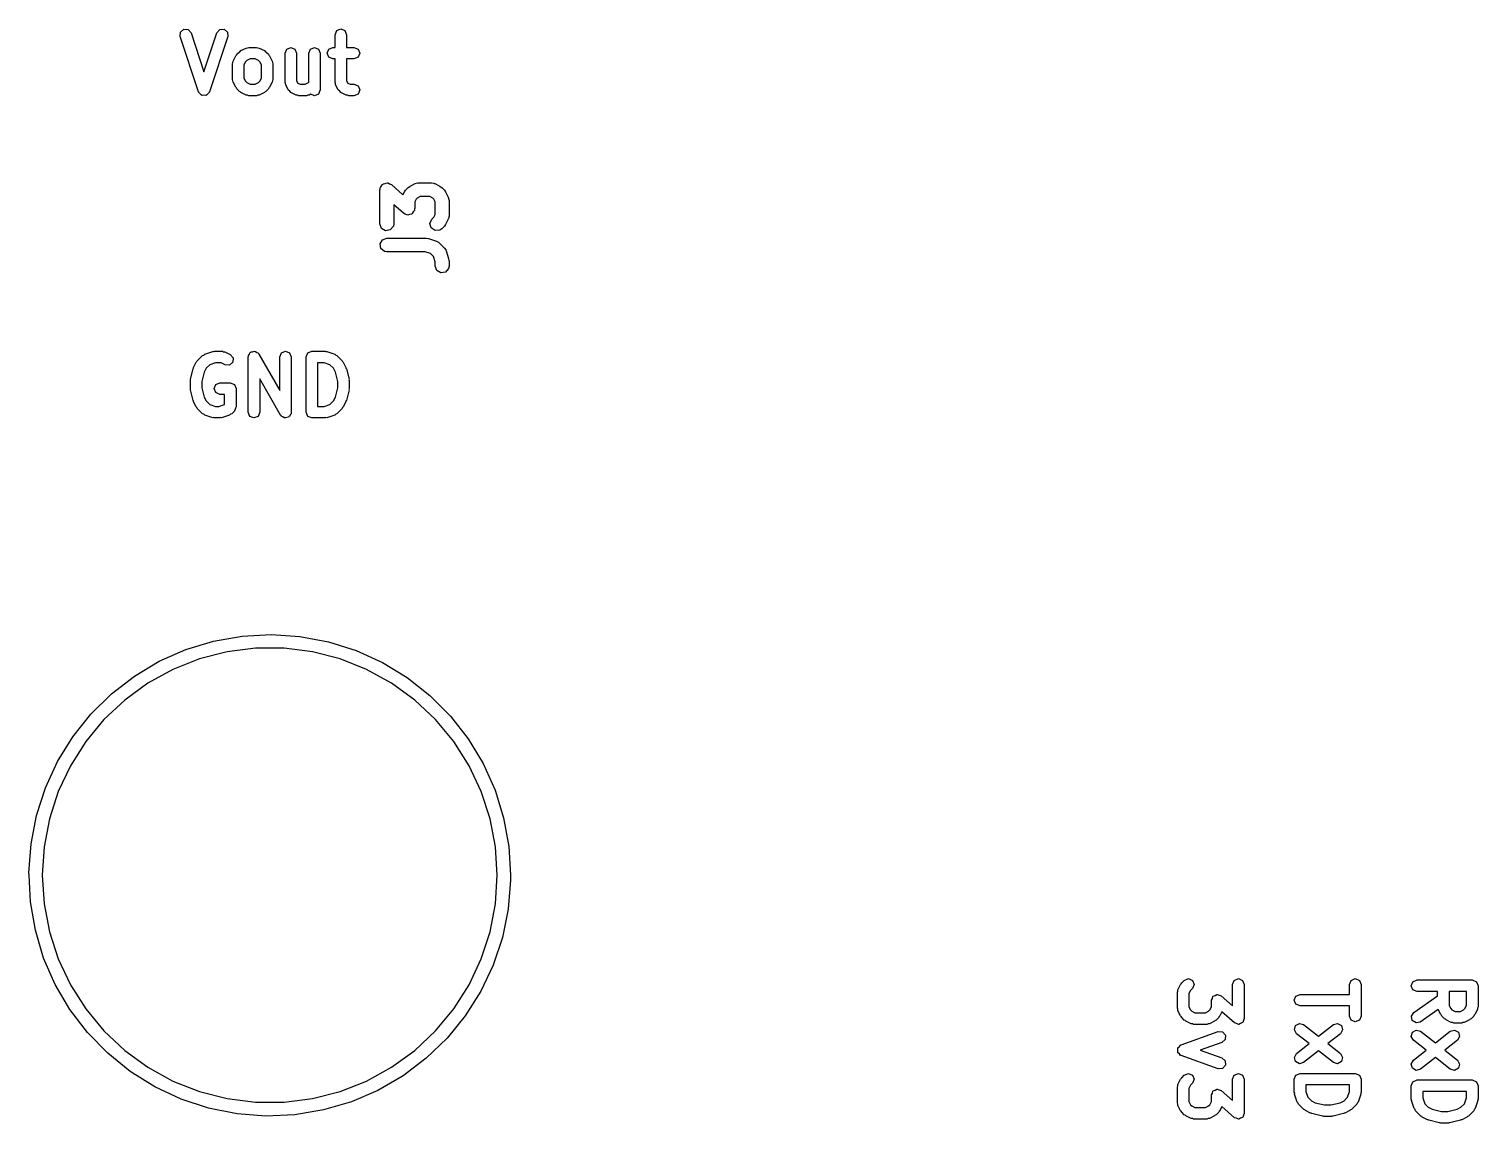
# Model space of a CAD drawing. Extents: x 83.4 to 116.6, y -116.8 to -83.3.
# Drawn here: x 83.39 to 99.12, y -116.69 to -104.81 of the extents above; entities that cross this region are included whole.
import ezdxf

# ---------------------------------------------------------------- set-up
doc = ezdxf.new("R2010")
doc.units = 0
doc.layers.add('BLACK', color=7, linetype='CONTINUOUS')

msp = doc.modelspace()

# ---------------------------------------------------------------- linework, layer by layer
at = {"layer": 'BLACK', "linetype": 'CONTINUOUS'}
for p, q in [((85.0264, -104.891), (85.0298, -104.843)), ((85.2264, -105.491), (85.0264, -104.891)), ((85.0298, -104.843), (85.066, -104.812)), ((85.066, -104.812), (85.1137, -104.816)), ((85.1137, -104.816), (85.145, -104.852)), ((85.145, -104.852), (85.2857, -105.274)), ((85.2857, -105.274), (85.4264, -104.852)), ((85.545, -104.891), (85.345, -105.491)), ((85.4264, -104.852), (85.4578, -104.816)), ((85.4578, -104.816), (85.5055, -104.812)), ((85.5055, -104.812), (85.5416, -104.843)), ((85.5416, -104.843), (85.545, -104.891)), ((86.7089, -104.871), (86.7272, -104.827)), ((86.7089, -105.009), (86.7089, -104.871)), ((86.7272, -104.827), (86.7714, -104.809)), ((86.7714, -104.809), (86.8156, -104.827)), ((86.8156, -104.827), (86.8339, -104.871)), ((86.8339, -104.871), (86.8339, -105.009)), ((85.6012, -105.158), (85.6298, -105.101)), ((85.6298, -105.101), (85.6376, -105.094)), ((85.6376, -105.094), (85.6415, -105.084)), ((85.6415, -105.084), (85.6701, -105.056)), ((85.6701, -105.056), (85.6796, -105.052)), ((85.6796, -105.052), (85.6863, -105.044)), ((85.6863, -105.044), (85.7435, -105.016)), ((85.7435, -105.016), (85.758, -105.014)), ((85.758, -105.014), (85.7714, -105.009)), ((85.7714, -105.009), (85.8571, -105.009)), ((85.8571, -105.009), (85.8706, -105.014)), ((85.8706, -105.014), (85.8851, -105.016)), ((85.8851, -105.016), (85.9422, -105.044)), ((85.9422, -105.044), (85.949, -105.052)), ((85.949, -105.052), (85.9585, -105.056)), ((85.9585, -105.056), (85.987, -105.084)), ((85.987, -105.084), (85.991, -105.094)), ((85.991, -105.094), (85.9988, -105.101)), ((85.9988, -105.101), (86.0273, -105.158)), ((86.1661, -105.071), (86.1844, -105.027)), ((86.1661, -105.386), (86.1661, -105.071)), ((86.1844, -105.027), (86.2286, -105.009)), ((86.2286, -105.009), (86.2728, -105.027)), ((86.2728, -105.027), (86.2911, -105.071)), ((86.2911, -105.071), (86.2911, -105.371)), ((86.4232, -105.071), (86.4415, -105.027)), ((86.4232, -105.388), (86.4232, -105.071)), ((86.4415, -105.027), (86.4857, -105.009)), ((86.4857, -105.009), (86.5299, -105.027)), ((86.5299, -105.027), (86.5482, -105.071)), ((86.5482, -105.071), (86.5482, -105.471)), ((86.6232, -105.071), (86.6415, -105.027)), ((86.6415, -105.116), (86.6232, -105.071)), ((86.6415, -105.027), (86.6857, -105.009)), ((86.6857, -105.134), (86.6415, -105.116)), ((86.6857, -105.009), (86.7089, -105.009)), ((86.8339, -105.009), (86.9143, -105.009)), ((86.9143, -105.009), (86.9585, -105.027)), ((86.9585, -105.116), (86.9143, -105.134)), ((86.9585, -105.027), (86.9768, -105.071)), ((86.9768, -105.071), (86.9585, -105.116)), ((85.5946, -105.186), (85.6002, -105.172)), ((85.5946, -105.357), (85.5946, -105.186)), ((85.6002, -105.172), (85.6012, -105.158)), ((85.7371, -105.166), (85.7196, -105.2)), ((85.7196, -105.2), (85.7196, -105.342)), ((85.7513, -105.151), (85.7371, -105.166)), ((85.7862, -105.134), (85.7513, -105.151)), ((85.8424, -105.134), (85.7862, -105.134)), ((85.8773, -105.151), (85.8424, -105.134)), ((85.8915, -105.166), (85.8773, -105.151)), ((85.9089, -105.2), (85.8915, -105.166)), ((85.9089, -105.342), (85.9089, -105.2)), ((86.0273, -105.158), (86.0284, -105.172)), ((86.0284, -105.172), (86.0339, -105.186)), ((86.0339, -105.186), (86.0339, -105.357)), ((86.7089, -105.134), (86.6857, -105.134)), ((86.7089, -105.386), (86.7089, -105.134)), ((86.9143, -105.134), (86.8339, -105.134)), ((86.8339, -105.134), (86.8339, -105.371)), ((85.6002, -105.371), (85.5946, -105.357)), ((85.6012, -105.385), (85.6002, -105.371)), ((85.6298, -105.442), (85.6012, -105.385)), ((85.7196, -105.342), (85.7371, -105.377)), ((85.7371, -105.377), (85.7513, -105.391)), ((85.7513, -105.391), (85.7862, -105.409)), ((85.7862, -105.409), (85.8424, -105.409)), ((85.8424, -105.409), (85.8773, -105.391)), ((85.8773, -105.391), (85.8915, -105.377)), ((85.8915, -105.377), (85.9089, -105.342)), ((86.0273, -105.385), (85.9988, -105.442)), ((86.0284, -105.371), (86.0273, -105.385)), ((86.0339, -105.357), (86.0284, -105.371)), ((86.1716, -105.399), (86.1661, -105.386)), ((86.1727, -105.414), (86.1716, -105.399)), ((86.2012, -105.471), (86.1727, -105.414)), ((86.2911, -105.371), (86.3037, -105.396)), ((86.3037, -105.396), (86.329, -105.409)), ((86.329, -105.409), (86.3852, -105.409)), ((86.3852, -105.409), (86.4201, -105.391)), ((86.4201, -105.391), (86.4232, -105.388)), ((86.7145, -105.399), (86.7089, -105.386)), ((86.7155, -105.414), (86.7145, -105.399)), ((86.7441, -105.471), (86.7155, -105.414)), ((86.8339, -105.371), (86.8466, -105.396)), ((86.8466, -105.396), (86.8719, -105.409)), ((86.8719, -105.409), (86.9143, -105.409)), ((86.9143, -105.409), (86.9585, -105.427)), ((86.9585, -105.427), (86.9768, -105.471)), ((85.2295, -105.495), (85.2264, -105.491)), ((85.2298, -105.499), (85.2295, -105.495)), ((85.2448, -105.512), (85.2298, -105.499)), ((85.2578, -105.527), (85.2448, -105.512)), ((85.2624, -105.528), (85.2578, -105.527)), ((85.2659, -105.531), (85.2624, -105.528)), ((85.2857, -105.529), (85.2659, -105.531)), ((85.3055, -105.531), (85.2857, -105.529)), ((85.309, -105.528), (85.3055, -105.531)), ((85.3137, -105.527), (85.309, -105.528)), ((85.3266, -105.512), (85.3137, -105.527)), ((85.3416, -105.499), (85.3266, -105.512)), ((85.3419, -105.495), (85.3416, -105.499)), ((85.345, -105.491), (85.3419, -105.495)), ((85.6376, -105.449), (85.6298, -105.442)), ((85.6415, -105.458), (85.6376, -105.449)), ((85.6701, -105.487), (85.6415, -105.458)), ((85.6796, -105.491), (85.6701, -105.487)), ((85.6863, -105.499), (85.6796, -105.491)), ((85.7435, -105.527), (85.6863, -105.499)), ((85.758, -105.528), (85.7435, -105.527)), ((85.7714, -105.534), (85.758, -105.528)), ((85.8571, -105.534), (85.7714, -105.534)), ((85.8706, -105.528), (85.8571, -105.534)), ((85.8851, -105.527), (85.8706, -105.528)), ((85.9422, -105.499), (85.8851, -105.527)), ((85.949, -105.491), (85.9422, -105.499)), ((85.9585, -105.487), (85.949, -105.491)), ((85.9871, -105.458), (85.9585, -105.487)), ((85.991, -105.449), (85.9871, -105.458)), ((85.9988, -105.442), (85.991, -105.449)), ((86.2162, -105.484), (86.2012, -105.471)), ((86.2292, -105.499), (86.2162, -105.484)), ((86.2863, -105.527), (86.2292, -105.499)), ((86.3008, -105.528), (86.2863, -105.527)), ((86.3143, -105.534), (86.3008, -105.528)), ((86.4, -105.534), (86.3143, -105.534)), ((86.4134, -105.528), (86.4, -105.534)), ((86.428, -105.527), (86.4134, -105.528)), ((86.4469, -105.518), (86.428, -105.527)), ((86.4857, -105.534), (86.4469, -105.518)), ((86.5299, -105.516), (86.4857, -105.534)), ((86.5482, -105.471), (86.5299, -105.516)), ((86.7591, -105.484), (86.7441, -105.471)), ((86.772, -105.499), (86.7591, -105.484)), ((86.8292, -105.527), (86.772, -105.499)), ((86.8437, -105.528), (86.8292, -105.527)), ((86.8571, -105.534), (86.8437, -105.528)), ((86.9143, -105.534), (86.8571, -105.534)), ((86.9585, -105.516), (86.9143, -105.534)), ((86.9768, -105.471), (86.9585, -105.516)), ((87.1995, -106.538), (87.201, -106.529)), ((87.201, -106.529), (87.2139, -106.514)), ((87.2139, -106.514), (87.2244, -106.497)), ((87.2244, -106.497), (87.2301, -106.495)), ((87.2301, -106.495), (87.2339, -106.49)), ((87.2339, -106.49), (87.2538, -106.487)), ((87.2538, -106.487), (87.273, -106.48)), ((87.273, -106.48), (87.2786, -106.482)), ((87.2786, -106.482), (87.2845, -106.481)), ((87.2845, -106.481), (87.302, -106.491)), ((87.302, -106.491), (87.3208, -106.499)), ((87.3208, -106.499), (87.4465, -106.609)), ((87.4755, -106.559), (87.5041, -106.531)), ((87.5041, -106.531), (87.5225, -106.518)), ((87.5225, -106.518), (87.5236, -106.516)), ((87.5236, -106.516), (87.5807, -106.488)), ((87.5807, -106.488), (87.6057, -106.48)), ((87.6057, -106.48), (87.6101, -106.482)), ((87.6101, -106.482), (87.6143, -106.48)), ((87.6143, -106.48), (87.7571, -106.48)), ((87.7571, -106.48), (87.7828, -106.485)), ((87.7828, -106.485), (87.7862, -106.487)), ((87.7862, -106.487), (87.7907, -106.488)), ((87.7907, -106.488), (87.8478, -106.516)), ((87.8478, -106.516), (87.8658, -106.53)), ((87.8658, -106.53), (87.8673, -106.531)), ((87.8673, -106.531), (87.8959, -106.559)), ((87.1964, -106.555), (87.1984, -106.544)), ((87.1964, -106.926), (87.1964, -106.555)), ((87.1979, -106.54), (87.1995, -106.538)), ((87.1984, -106.544), (87.1979, -106.54)), ((87.4465, -106.609), (87.4615, -106.579)), ((87.4615, -106.579), (87.4748, -106.561)), ((87.4748, -106.561), (87.4755, -106.559)), ((87.5902, -106.657), (87.575, -106.687)), ((87.575, -106.687), (87.575, -106.755)), ((87.6016, -106.645), (87.5902, -106.657)), ((87.632, -106.63), (87.6016, -106.645)), ((87.7394, -106.63), (87.632, -106.63)), ((87.7699, -106.645), (87.7394, -106.63)), ((87.7812, -106.657), (87.7699, -106.645)), ((87.7964, -106.687), (87.7812, -106.657)), ((87.7964, -106.823), (87.7964, -106.687)), ((87.8959, -106.559), (87.9088, -106.577)), ((87.9088, -106.577), (87.9099, -106.579)), ((87.9099, -106.579), (87.9385, -106.636)), ((87.9385, -106.636), (87.9459, -106.661)), ((87.9459, -106.661), (87.9449, -106.665)), ((87.9449, -106.665), (87.9464, -106.669)), ((87.9464, -106.669), (87.9464, -106.841)), ((87.4506, -106.811), (87.3464, -106.72)), ((87.3464, -106.72), (87.3464, -106.926)), ((87.4695, -106.819), (87.4506, -106.811)), ((87.487, -106.829), (87.4695, -106.819)), ((87.4929, -106.828), (87.487, -106.829)), ((87.4984, -106.83), (87.4929, -106.828)), ((87.5176, -106.823), (87.4984, -106.83)), ((87.5375, -106.82), (87.5176, -106.823)), ((87.5413, -106.815), (87.5375, -106.82)), ((87.547, -106.813), (87.5413, -106.815)), ((87.5575, -106.796), (87.547, -106.813)), ((87.5705, -106.781), (87.5575, -106.796)), ((87.572, -106.772), (87.5705, -106.781)), ((87.5736, -106.77), (87.572, -106.772)), ((87.575, -106.755), (87.573, -106.766)), ((87.573, -106.766), (87.5736, -106.77)), ((87.7812, -106.853), (87.7964, -106.823)), ((87.9464, -106.841), (87.9419, -106.866)), ((87.214, -106.975), (87.1964, -106.926)), ((87.2584, -107), (87.214, -106.975)), ((87.3089, -106.991), (87.2584, -107)), ((87.3419, -106.952), (87.3089, -106.991)), ((87.3464, -106.926), (87.3419, -106.952)), ((87.7396, -106.92), (87.7613, -106.873)), ((87.7528, -106.969), (87.7396, -106.92)), ((87.7949, -106.999), (87.7528, -106.969)), ((87.7613, -106.873), (87.7812, -106.853)), ((87.846, -106.994), (87.7949, -106.999)), ((87.8673, -106.979), (87.846, -106.994)), ((87.8959, -106.951), (87.8673, -106.979)), ((87.8966, -106.949), (87.8959, -106.951)), ((87.9099, -106.931), (87.8966, -106.949)), ((87.9385, -106.874), (87.9099, -106.931)), ((87.939, -106.87), (87.9385, -106.874)), ((87.9419, -106.866), (87.939, -106.87)), ((87.1976, -107.142), (87.2232, -107.098)), ((87.2065, -107.192), (87.1976, -107.142)), ((87.2232, -107.098), (87.2714, -107.08)), ((87.2714, -107.08), (87.7, -107.08)), ((87.7, -107.08), (87.7221, -107.084)), ((87.7221, -107.084), (87.7237, -107.084)), ((87.7237, -107.084), (87.8094, -107.112)), ((87.8094, -107.112), (87.8323, -107.125)), ((87.8323, -107.125), (87.8347, -107.129)), ((87.8347, -107.129), (87.8387, -107.131)), ((87.8387, -107.131), (87.8959, -107.188)), ((87.2458, -107.225), (87.2065, -107.192)), ((87.2714, -107.23), (87.2458, -107.225)), ((87.6878, -107.23), (87.2714, -107.23)), ((87.7452, -107.249), (87.6878, -107.23)), ((87.7773, -107.281), (87.7452, -107.249)), ((87.7964, -107.339), (87.7773, -107.281)), ((87.8959, -107.188), (87.9108, -107.209)), ((87.9108, -107.209), (87.9112, -107.213)), ((87.9112, -107.213), (87.914, -107.217)), ((87.914, -107.217), (87.9426, -107.303)), ((87.9426, -107.303), (87.9459, -107.325)), ((87.7964, -107.384), (87.7964, -107.339)), ((87.814, -107.432), (87.7964, -107.384)), ((87.8584, -107.457), (87.814, -107.432)), ((87.9089, -107.449), (87.8584, -107.457)), ((87.9419, -107.409), (87.9089, -107.449)), ((87.9464, -107.384), (87.9419, -107.409)), ((87.9459, -107.325), (87.9464, -107.326)), ((87.9464, -107.326), (87.9464, -107.384)), ((85.209, -108.422), (85.2129, -108.413)), ((85.2129, -108.413), (85.2701, -108.356)), ((85.2701, -108.356), (85.2835, -108.35)), ((85.2835, -108.35), (85.2945, -108.341)), ((85.2945, -108.341), (85.3802, -108.312)), ((85.3802, -108.312), (85.3905, -108.313)), ((85.3905, -108.313), (85.4, -108.309)), ((85.4, -108.309), (85.4857, -108.309)), ((85.4857, -108.309), (85.4992, -108.314)), ((85.4992, -108.314), (85.5137, -108.316)), ((85.5137, -108.316), (85.5708, -108.344)), ((85.5708, -108.344), (85.6021, -108.38)), ((85.6021, -108.38), (85.5988, -108.428)), ((85.7661, -108.371), (85.7694, -108.363)), ((85.7661, -108.971), (85.7661, -108.371)), ((85.7683, -108.355), (85.7782, -108.342)), ((85.7694, -108.363), (85.7683, -108.355)), ((85.7782, -108.342), (85.7844, -108.327)), ((85.7844, -108.327), (85.7923, -108.324)), ((85.7923, -108.324), (85.7976, -108.317)), ((85.7976, -108.317), (85.8136, -108.315)), ((85.8136, -108.315), (85.8286, -108.309)), ((85.8286, -108.309), (85.8365, -108.312)), ((85.8365, -108.312), (85.845, -108.311)), ((85.845, -108.311), (85.8578, -108.321)), ((85.8578, -108.321), (85.8728, -108.327)), ((85.8728, -108.327), (85.876, -108.335)), ((85.876, -108.335), (85.8828, -108.34)), ((85.8828, -108.34), (86.1089, -108.736)), ((86.1089, -108.371), (86.1272, -108.327)), ((86.1089, -108.736), (86.1089, -108.371)), ((86.1272, -108.327), (86.1714, -108.309)), ((86.1714, -108.309), (86.2156, -108.327)), ((86.2156, -108.327), (86.2339, -108.371)), ((86.2339, -108.371), (86.2339, -108.971)), ((86.3946, -108.371), (86.4129, -108.327)), ((86.3946, -108.971), (86.3946, -108.371)), ((86.4129, -108.327), (86.4571, -108.309)), ((86.4571, -108.309), (86.6, -108.309)), ((86.6, -108.309), (86.6095, -108.313)), ((86.6095, -108.313), (86.6198, -108.312)), ((86.6198, -108.312), (86.7055, -108.341)), ((86.7055, -108.341), (86.7165, -108.35)), ((86.7165, -108.35), (86.7299, -108.356)), ((86.7299, -108.356), (86.7871, -108.413)), ((86.7871, -108.413), (86.791, -108.422)), ((85.1394, -108.613), (85.1679, -108.499)), ((85.1679, -108.499), (85.1722, -108.493)), ((85.1722, -108.493), (85.1727, -108.486)), ((85.1727, -108.486), (85.2012, -108.429)), ((85.2012, -108.429), (85.209, -108.422)), ((85.2875, -108.536), (85.2625, -108.636)), ((85.3085, -108.494), (85.2875, -108.536)), ((85.348, -108.455), (85.3085, -108.494)), ((85.4101, -108.434), (85.348, -108.455)), ((85.471, -108.434), (85.4101, -108.434)), ((85.5149, -108.456), (85.471, -108.434)), ((85.5626, -108.459), (85.5149, -108.456)), ((85.5988, -108.428), (85.5626, -108.459)), ((86.5196, -108.434), (86.5196, -108.909)), ((86.5899, -108.434), (86.5196, -108.434)), ((86.652, -108.455), (86.5899, -108.434)), ((86.6915, -108.494), (86.652, -108.455)), ((86.7125, -108.536), (86.6915, -108.494)), ((86.7375, -108.636), (86.7125, -108.536)), ((86.791, -108.422), (86.7988, -108.429)), ((86.7988, -108.429), (86.8273, -108.486)), ((86.8273, -108.486), (86.8278, -108.493)), ((86.8278, -108.493), (86.8321, -108.499)), ((86.8321, -108.499), (86.8606, -108.613)), ((85.1375, -108.629), (85.1405, -108.621)), ((85.1375, -108.714), (85.1375, -108.629)), ((85.1405, -108.722), (85.1375, -108.714)), ((85.1405, -108.621), (85.1394, -108.613)), ((85.1394, -108.729), (85.1405, -108.722)), ((85.1679, -108.844), (85.1394, -108.729)), ((85.2625, -108.636), (85.2625, -108.707)), ((85.2625, -108.707), (85.2875, -108.807)), ((85.3946, -108.714), (85.4129, -108.67)), ((85.4129, -108.758), (85.3946, -108.714)), ((85.4129, -108.67), (85.4571, -108.652)), ((85.4571, -108.652), (85.5714, -108.652)), ((85.5714, -108.652), (85.6156, -108.67)), ((85.6156, -108.67), (85.6339, -108.714)), ((85.6339, -108.714), (85.6339, -108.914)), ((86.1172, -109.002), (85.8911, -108.607)), ((85.8911, -108.607), (85.8911, -108.971)), ((86.7125, -108.807), (86.7375, -108.707)), ((86.7375, -108.707), (86.7375, -108.636)), ((86.8606, -108.729), (86.8321, -108.844)), ((86.8606, -108.613), (86.8595, -108.621)), ((86.8595, -108.621), (86.8625, -108.629)), ((86.8625, -108.714), (86.8595, -108.722)), ((86.8595, -108.722), (86.8606, -108.729)), ((86.8625, -108.629), (86.8625, -108.714)), ((85.1722, -108.849), (85.1679, -108.844)), ((85.1727, -108.857), (85.1722, -108.849)), ((85.2012, -108.914), (85.1727, -108.857)), ((85.2875, -108.807), (85.3085, -108.849)), ((85.3085, -108.849), (85.348, -108.888)), ((85.348, -108.888), (85.4101, -108.909)), ((85.4571, -108.777), (85.4129, -108.758)), ((85.447, -108.909), (85.5089, -108.888)), ((85.5089, -108.777), (85.4571, -108.777)), ((85.5089, -108.888), (85.5089, -108.777)), ((86.5899, -108.909), (86.652, -108.888)), ((86.652, -108.888), (86.6915, -108.849)), ((86.6915, -108.849), (86.7125, -108.807)), ((86.8273, -108.857), (86.7988, -108.914)), ((86.8278, -108.849), (86.8273, -108.857)), ((86.8321, -108.844), (86.8278, -108.849)), ((85.209, -108.92), (85.2012, -108.914)), ((85.2129, -108.93), (85.209, -108.92)), ((85.2701, -108.987), (85.2129, -108.93)), ((85.2835, -108.993), (85.2701, -108.987)), ((85.2945, -109.002), (85.2835, -108.993)), ((85.3802, -109.031), (85.2945, -109.002)), ((85.3905, -109.03), (85.3802, -109.031)), ((85.4, -109.034), (85.3905, -109.03)), ((85.4571, -109.034), (85.4, -109.034)), ((85.4101, -108.909), (85.447, -108.909)), ((85.4666, -109.03), (85.4571, -109.034)), ((85.4769, -109.031), (85.4666, -109.03)), ((85.5626, -109.002), (85.4769, -109.031)), ((85.5736, -108.993), (85.5626, -109.002)), ((85.5871, -108.987), (85.5736, -108.993)), ((85.6156, -108.958), (85.5871, -108.987)), ((85.6286, -108.927), (85.6156, -108.958)), ((85.6339, -108.914), (85.6286, -108.927)), ((85.7844, -109.016), (85.7661, -108.971)), ((85.8286, -109.034), (85.7844, -109.016)), ((85.8728, -109.016), (85.8286, -109.034)), ((85.8911, -108.971), (85.8728, -109.016)), ((86.1239, -109.008), (86.1172, -109.002)), ((86.1272, -109.016), (86.1239, -109.008)), ((86.1422, -109.022), (86.1272, -109.016)), ((86.155, -109.032), (86.1422, -109.022)), ((86.1635, -109.031), (86.155, -109.032)), ((86.1714, -109.034), (86.1635, -109.031)), ((86.1864, -109.028), (86.1714, -109.034)), ((86.2024, -109.026), (86.1864, -109.028)), ((86.2077, -109.019), (86.2024, -109.026)), ((86.2156, -109.016), (86.2077, -109.019)), ((86.2218, -109.001), (86.2156, -109.016)), ((86.2317, -108.988), (86.2218, -109.001)), ((86.2339, -108.971), (86.2306, -108.979)), ((86.2306, -108.979), (86.2317, -108.988)), ((86.4129, -109.016), (86.3946, -108.971)), ((86.4571, -109.034), (86.4129, -109.016)), ((86.6, -109.034), (86.4571, -109.034)), ((86.5196, -108.909), (86.5899, -108.909)), ((86.6095, -109.03), (86.6, -109.034)), ((86.6198, -109.031), (86.6095, -109.03)), ((86.7055, -109.002), (86.6198, -109.031)), ((86.7165, -108.993), (86.7055, -109.002)), ((86.7299, -108.987), (86.7165, -108.993)), ((86.7871, -108.93), (86.7299, -108.987)), ((86.791, -108.92), (86.7871, -108.93)), ((86.7988, -108.914), (86.791, -108.92)), ((85.3895, -111.457), (85.6994, -111.402)), ((85.6994, -111.402), (86.0137, -111.385)), ((86.0137, -111.385), (86.3277, -111.406)), ((86.3277, -111.406), (86.6371, -111.464)), ((84.8006, -111.676), (85.0885, -111.549)), ((85.0885, -111.549), (85.3895, -111.457)), ((85.8449, -111.535), (85.5372, -111.574)), ((86.1551, -111.535), (85.8449, -111.535)), ((86.4628, -111.574), (86.1551, -111.535)), ((86.6371, -111.464), (86.9371, -111.559)), ((86.9371, -111.559), (87.2236, -111.689)), ((84.5302, -111.837), (84.8006, -111.676)), ((85.2368, -111.651), (84.9484, -111.765)), ((85.5372, -111.574), (85.2368, -111.651)), ((86.7632, -111.651), (86.4628, -111.574)), ((87.0516, -111.765), (86.7632, -111.651)), ((87.2236, -111.689), (87.4924, -111.853)), ((84.281, -112.029), (84.5302, -111.837)), ((84.9484, -111.765), (84.6766, -111.915)), ((87.3234, -111.915), (87.0516, -111.765)), ((87.4924, -111.853), (87.7396, -112.048)), ((84.0567, -112.25), (84.281, -112.029)), ((84.6766, -111.915), (84.4256, -112.097)), ((87.5744, -112.097), (87.3234, -111.915)), ((84.4256, -112.097), (84.1995, -112.309)), ((87.8005, -112.309), (87.5744, -112.097)), ((87.7396, -112.048), (87.9615, -112.271)), ((83.8605, -112.496), (84.0567, -112.25)), ((84.1995, -112.309), (84.0018, -112.548)), ((87.9982, -112.548), (87.8005, -112.309)), ((87.9615, -112.271), (88.1551, -112.519)), ((83.6954, -112.764), (83.8605, -112.496)), ((84.0018, -112.548), (83.8356, -112.81)), ((88.1644, -112.81), (87.9982, -112.548)), ((88.1551, -112.519), (88.3174, -112.788)), ((83.5636, -113.05), (83.6954, -112.764)), ((83.8356, -112.81), (83.7036, -113.091)), ((88.2964, -113.091), (88.1644, -112.81)), ((88.3174, -112.788), (88.4462, -113.076)), ((83.4672, -113.35), (83.5636, -113.05)), ((83.7036, -113.091), (83.6077, -113.386)), ((88.3923, -113.386), (88.2964, -113.091)), ((88.4462, -113.076), (88.5395, -113.376)), ((83.4074, -113.659), (83.4672, -113.35)), ((83.6077, -113.386), (83.5496, -113.69)), ((88.4504, -113.69), (88.3923, -113.386)), ((88.5395, -113.376), (88.5961, -113.686)), ((83.3851, -113.973), (83.4074, -113.659)), ((83.5496, -113.69), (83.5301, -114)), ((88.4699, -114), (88.4504, -113.69)), ((88.5961, -113.686), (88.615, -114)), ((83.3865, -114), (83.3851, -113.973)), ((83.4008, -114.287), (83.3865, -114)), ((83.5301, -114), (83.5496, -114.31)), ((88.4504, -114.31), (88.4699, -114)), ((88.6144, -114.055), (88.5889, -114.368)), ((88.615, -114), (88.6144, -114.055)), ((83.4541, -114.597), (83.4008, -114.287)), ((83.5496, -114.31), (83.6077, -114.614)), ((88.3923, -114.614), (88.4504, -114.31)), ((88.5889, -114.368), (88.5259, -114.677)), ((83.5443, -114.899), (83.4541, -114.597)), ((83.6077, -114.614), (83.7036, -114.909)), ((88.2964, -114.909), (88.3923, -114.614)), ((88.5259, -114.677), (88.4263, -114.975)), ((83.67, -115.187), (83.5443, -114.899)), ((83.7036, -114.909), (83.8356, -115.19)), ((88.1644, -115.19), (88.2964, -114.909)), ((88.4263, -114.975), (88.2915, -115.26)), ((83.8295, -115.459), (83.67, -115.187)), ((95.8627, -115.243), (95.8912, -115.186)), ((95.8912, -115.186), (95.899, -115.18)), ((95.899, -115.18), (95.9029, -115.17)), ((95.9029, -115.17), (95.9315, -115.142)), ((95.9315, -115.142), (95.9757, -115.123)), ((95.9757, -115.123), (96.0199, -115.142)), ((96.0199, -115.142), (96.0382, -115.186)), ((96.0382, -115.186), (96.0199, -115.23)), ((96.4561, -115.186), (96.4744, -115.142)), ((96.4561, -115.419), (96.4561, -115.186)), ((96.4744, -115.142), (96.5186, -115.123)), ((96.5186, -115.123), (96.5628, -115.142)), ((96.5628, -115.142), (96.5811, -115.186)), ((96.5811, -115.186), (96.5811, -115.557)), ((97.7261, -115.186), (97.7444, -115.142)), ((97.7261, -115.295), (97.7261, -115.186)), ((97.7444, -115.142), (97.7886, -115.123)), ((97.7886, -115.123), (97.8328, -115.142)), ((97.8328, -115.142), (97.8511, -115.186)), ((97.8511, -115.186), (97.8511, -115.529)), ((98.3961, -115.2), (98.4144, -115.156)), ((98.4144, -115.156), (98.4586, -115.137)), ((98.4586, -115.137), (99.0586, -115.137)), ((99.0586, -115.137), (99.1028, -115.156)), ((99.1028, -115.156), (99.1211, -115.2)), ((83.8356, -115.19), (84.0018, -115.452)), ((87.9982, -115.452), (88.1644, -115.19)), ((88.2915, -115.26), (88.1236, -115.526)), ((95.8561, -115.271), (95.8616, -115.258)), ((95.8561, -115.443), (95.8561, -115.271)), ((95.8616, -115.258), (95.8627, -115.243)), ((95.9985, -115.251), (95.9811, -115.286)), ((95.9811, -115.286), (95.9811, -115.428)), ((96.0199, -115.23), (95.9985, -115.251)), ((96.2275, -115.357), (96.2359, -115.337)), ((96.2359, -115.337), (96.243, -115.316)), ((96.243, -115.316), (96.245, -115.315)), ((96.245, -115.315), (96.2458, -115.313)), ((96.2458, -115.313), (96.2661, -115.305)), ((96.2661, -115.305), (96.2858, -115.295)), ((96.2858, -115.295), (96.2879, -115.295)), ((96.2879, -115.295), (96.29, -115.295)), ((96.29, -115.295), (96.3103, -115.303)), ((96.3103, -115.303), (96.3312, -115.31)), ((96.3312, -115.31), (96.4561, -115.419)), ((97.1261, -115.357), (97.1444, -115.313)), ((97.1444, -115.313), (97.1886, -115.295)), ((97.1886, -115.295), (97.7261, -115.295)), ((98.4144, -115.244), (98.3961, -115.2)), ((98.4586, -115.262), (98.4144, -115.244)), ((98.4227, -115.492), (98.6818, -115.31)), ((98.6818, -115.262), (98.4586, -115.262)), ((98.6818, -115.31), (98.6818, -115.262)), ((98.8068, -115.262), (98.8068, -115.414)), ((98.9961, -115.262), (98.8068, -115.262)), ((98.9961, -115.414), (98.9961, -115.262)), ((99.1211, -115.2), (99.1211, -115.429)), ((84.0205, -115.709), (83.8295, -115.459)), ((84.0018, -115.452), (84.1995, -115.691)), ((87.8005, -115.691), (87.9982, -115.452)), ((95.8616, -115.456), (95.8561, -115.443)), ((95.8627, -115.471), (95.8616, -115.456)), ((95.8912, -115.528), (95.8627, -115.471)), ((95.9811, -115.428), (95.9985, -115.463)), ((95.9985, -115.463), (96.0127, -115.477)), ((96.0127, -115.477), (96.0476, -115.495)), ((96.0476, -115.495), (96.161, -115.495)), ((96.161, -115.495), (96.1958, -115.477)), ((96.1958, -115.477), (96.2101, -115.463)), ((96.2101, -115.463), (96.2275, -115.428)), ((96.2275, -115.428), (96.2275, -115.357)), ((96.3395, -115.484), (96.3173, -115.528)), ((96.4774, -115.604), (96.3395, -115.484)), ((97.1444, -115.401), (97.1261, -115.357)), ((97.1886, -115.42), (97.1444, -115.401)), ((97.7261, -115.42), (97.1886, -115.42)), ((97.7261, -115.529), (97.7261, -115.42)), ((98.397, -115.532), (98.4227, -115.492)), ((98.689, -115.458), (98.4944, -115.594)), ((98.717, -115.514), (98.689, -115.458)), ((98.8068, -115.414), (98.8242, -115.449)), ((98.8242, -115.449), (98.8385, -115.463)), ((98.8385, -115.463), (98.8733, -115.48)), ((98.8733, -115.48), (98.9295, -115.48)), ((98.9295, -115.48), (98.9644, -115.463)), ((98.9644, -115.463), (98.9786, -115.449)), ((98.9786, -115.449), (98.9961, -115.414)), ((99.1145, -115.457), (99.0859, -115.514)), ((99.1155, -115.442), (99.1145, -115.457)), ((99.1211, -115.429), (99.1155, -115.442)), ((88.1236, -115.526), (87.9249, -115.77)), ((95.899, -115.535), (95.8912, -115.528)), ((95.9029, -115.544), (95.899, -115.535)), ((95.9315, -115.573), (95.9029, -115.544)), ((95.941, -115.577), (95.9315, -115.573)), ((95.9478, -115.584), (95.941, -115.577)), ((96.0049, -115.613), (95.9478, -115.584)), ((96.0194, -115.614), (96.0049, -115.613)), ((96.0329, -115.62), (96.0194, -115.614)), ((96.1757, -115.62), (96.0329, -115.62)), ((96.1892, -115.614), (96.1757, -115.62)), ((96.2037, -115.613), (96.1892, -115.614)), ((96.2608, -115.584), (96.2037, -115.613)), ((96.2675, -115.577), (96.2608, -115.584)), ((96.2771, -115.573), (96.2675, -115.577)), ((96.3056, -115.544), (96.2771, -115.573)), ((96.3096, -115.535), (96.3056, -115.544)), ((96.3173, -115.528), (96.3096, -115.535)), ((96.4982, -115.611), (96.4774, -115.604)), ((96.5186, -115.62), (96.4982, -115.611)), ((96.5206, -115.619), (96.5186, -115.62)), ((96.5227, -115.62), (96.5206, -115.619)), ((96.5424, -115.61), (96.5227, -115.62)), ((96.5628, -115.601), (96.5424, -115.61)), ((96.5636, -115.599), (96.5628, -115.601)), ((96.5656, -115.598), (96.5636, -115.599)), ((96.5727, -115.577), (96.5656, -115.598)), ((96.5811, -115.557), (96.5727, -115.577)), ((97.1265, -115.679), (97.1394, -115.633)), ((97.1394, -115.633), (97.1811, -115.609)), ((97.1811, -115.609), (97.2272, -115.622)), ((97.2272, -115.622), (97.3886, -115.749)), ((97.3886, -115.749), (97.55, -115.622)), ((97.55, -115.622), (97.596, -115.609)), ((97.596, -115.609), (97.6377, -115.633)), ((97.6377, -115.633), (97.6506, -115.679)), ((97.7444, -115.573), (97.7261, -115.529)), ((97.7886, -115.591), (97.7444, -115.573)), ((97.8328, -115.573), (97.7886, -115.591)), ((97.8511, -115.529), (97.8328, -115.573)), ((98.4074, -115.579), (98.397, -115.532)), ((98.4477, -115.604), (98.4074, -115.579)), ((98.4944, -115.594), (98.4477, -115.604)), ((98.7247, -115.52), (98.717, -115.514)), ((98.7287, -115.53), (98.7247, -115.52)), ((98.7572, -115.558), (98.7287, -115.53)), ((98.7667, -115.562), (98.7572, -115.558)), ((98.7735, -115.57), (98.7667, -115.562)), ((98.8306, -115.599), (98.7735, -115.57)), ((98.8451, -115.6), (98.8306, -115.599)), ((98.8586, -115.605), (98.8451, -115.6)), ((98.9443, -115.605), (98.8586, -115.605)), ((98.9577, -115.6), (98.9443, -115.605)), ((98.9722, -115.599), (98.9577, -115.6)), ((99.0294, -115.57), (98.9722, -115.599)), ((99.0361, -115.562), (99.0294, -115.57)), ((99.0456, -115.558), (99.0361, -115.562)), ((99.0742, -115.53), (99.0456, -115.558)), ((99.0781, -115.52), (99.0742, -115.53)), ((99.0859, -115.514), (99.0781, -115.52)), ((84.2401, -115.934), (84.0205, -115.709)), ((84.1995, -115.691), (84.4256, -115.903)), ((87.5744, -115.903), (87.8005, -115.691)), ((87.9249, -115.77), (87.6983, -115.988)), ((95.8975, -115.841), (96.2976, -115.698)), ((96.3396, -115.816), (96.1044, -115.9)), ((96.2976, -115.698), (96.3453, -115.701)), ((96.3751, -115.784), (96.3396, -115.816)), ((96.3453, -115.701), (96.3774, -115.736)), ((96.3774, -115.736), (96.3751, -115.784)), ((97.15, -115.721), (97.1265, -115.679)), ((97.2874, -115.829), (97.15, -115.721)), ((97.6272, -115.721), (97.4897, -115.829)), ((97.6506, -115.679), (97.6272, -115.721)), ((98.3965, -115.75), (98.4094, -115.704)), ((98.42, -115.792), (98.3965, -115.75)), ((98.4094, -115.704), (98.4511, -115.681)), ((98.5574, -115.9), (98.42, -115.792)), ((98.4511, -115.681), (98.4972, -115.694)), ((98.4972, -115.694), (98.6586, -115.821)), ((98.6586, -115.821), (98.82, -115.694)), ((98.8972, -115.792), (98.7597, -115.9)), ((98.82, -115.694), (98.866, -115.681)), ((98.866, -115.681), (98.9077, -115.704)), ((98.9206, -115.75), (98.8972, -115.792)), ((98.9077, -115.704), (98.9206, -115.75)), ((84.4852, -116.132), (84.2401, -115.934)), ((84.4256, -115.903), (84.6766, -116.085)), ((87.3234, -116.085), (87.5744, -115.903)), ((95.8597, -115.879), (95.8619, -115.877)), ((95.8608, -115.9), (95.8597, -115.879)), ((95.8597, -115.921), (95.8608, -115.9)), ((95.8619, -115.923), (95.8597, -115.921)), ((95.8619, -115.877), (95.8621, -115.873)), ((95.8621, -115.927), (95.8619, -115.923)), ((95.8621, -115.873), (95.8777, -115.859)), ((95.8777, -115.941), (95.8621, -115.927)), ((95.8777, -115.859), (95.8918, -115.844)), ((95.8918, -115.956), (95.8777, -115.941)), ((95.8918, -115.844), (95.8951, -115.843)), ((95.8951, -115.957), (95.8918, -115.956)), ((95.8951, -115.843), (95.8975, -115.841)), ((95.8975, -115.959), (95.8951, -115.957)), ((96.2976, -116.102), (95.8975, -115.959)), ((96.1044, -115.9), (96.3396, -115.984)), ((97.1265, -115.978), (97.15, -115.937)), ((97.15, -115.937), (97.2874, -115.829)), ((97.3886, -115.908), (97.2272, -116.035)), ((97.55, -116.035), (97.3886, -115.908)), ((97.4897, -115.829), (97.6272, -115.937)), ((97.6272, -115.937), (97.6506, -115.978)), ((98.42, -116.008), (98.5574, -115.9)), ((98.7597, -115.9), (98.8972, -116.008)), ((84.6766, -116.085), (84.9484, -116.235)), ((87.0516, -116.235), (87.3234, -116.085)), ((87.6983, -115.988), (87.4471, -116.178)), ((96.3453, -116.099), (96.2976, -116.102)), ((96.3396, -115.984), (96.3751, -116.016)), ((96.3774, -116.064), (96.3453, -116.099)), ((96.3751, -116.016), (96.3774, -116.064)), ((97.1394, -116.024), (97.1265, -115.978)), ((97.1811, -116.048), (97.1394, -116.024)), ((97.2272, -116.035), (97.1811, -116.048)), ((97.596, -116.048), (97.55, -116.035)), ((97.6377, -116.024), (97.596, -116.048)), ((97.6506, -115.978), (97.6377, -116.024)), ((98.3965, -116.05), (98.42, -116.008)), ((98.4094, -116.096), (98.3965, -116.05)), ((98.4511, -116.119), (98.4094, -116.096)), ((98.4972, -116.106), (98.4511, -116.119)), ((98.6586, -115.979), (98.4972, -116.106)), ((98.82, -116.106), (98.6586, -115.979)), ((98.866, -116.119), (98.82, -116.106)), ((98.9077, -116.096), (98.866, -116.119)), ((98.8972, -116.008), (98.9206, -116.05)), ((98.9206, -116.05), (98.9077, -116.096)), ((84.7522, -116.298), (84.4852, -116.132)), ((84.9484, -116.235), (85.2368, -116.349)), ((86.7632, -116.349), (87.0516, -116.235)), ((87.4471, -116.178), (87.175, -116.336)), ((95.8561, -116.3), (95.8616, -116.287)), ((95.8616, -116.287), (95.8627, -116.272)), ((95.8627, -116.272), (95.8912, -116.215)), ((95.8912, -116.215), (95.899, -116.208)), ((95.899, -116.208), (95.9029, -116.199)), ((95.9029, -116.199), (95.9315, -116.17)), ((95.9315, -116.17), (95.9757, -116.152)), ((95.9757, -116.152), (96.0199, -116.17)), ((95.9985, -116.28), (95.9811, -116.315)), ((96.0199, -116.258), (95.9985, -116.28)), ((96.0199, -116.17), (96.0382, -116.214)), ((96.0382, -116.214), (96.0199, -116.258)), ((96.4561, -116.214), (96.4744, -116.17)), ((96.4561, -116.448), (96.4561, -116.214)), ((96.4744, -116.17), (96.5186, -116.152)), ((96.5186, -116.152), (96.5628, -116.17)), ((96.5628, -116.17), (96.5811, -116.214)), ((96.5811, -116.214), (96.5811, -116.586)), ((97.1261, -116.214), (97.1444, -116.17)), ((97.1261, -116.357), (97.1261, -116.214)), ((97.1444, -116.17), (97.1886, -116.152)), ((97.1886, -116.152), (97.7886, -116.152)), ((97.2511, -116.277), (97.2511, -116.347)), ((97.7261, -116.277), (97.2511, -116.277)), ((97.7261, -116.347), (97.7261, -116.277)), ((97.7886, -116.152), (97.8328, -116.17)), ((97.8328, -116.17), (97.8511, -116.214)), ((97.8511, -116.214), (97.8511, -116.357)), ((98.3961, -116.286), (98.4144, -116.242)), ((98.3961, -116.429), (98.3961, -116.286)), ((98.4144, -116.242), (98.4586, -116.223)), ((98.4586, -116.223), (99.0586, -116.223)), ((99.0586, -116.223), (99.1028, -116.242)), ((99.1028, -116.242), (99.1211, -116.286)), ((99.1211, -116.286), (99.1211, -116.429)), ((85.0374, -116.431), (84.7522, -116.298)), ((85.3364, -116.529), (85.0374, -116.431)), ((85.2368, -116.349), (85.5372, -116.426)), ((85.5372, -116.426), (85.8449, -116.465)), ((86.1551, -116.465), (86.4628, -116.426)), ((86.4628, -116.426), (86.7632, -116.349)), ((87.175, -116.336), (86.8858, -116.46)), ((95.8561, -116.471), (95.8561, -116.3)), ((95.9811, -116.315), (95.9811, -116.457)), ((96.2275, -116.386), (96.2359, -116.365)), ((96.2275, -116.457), (96.2275, -116.386)), ((96.2359, -116.365), (96.243, -116.345)), ((96.243, -116.345), (96.245, -116.344)), ((96.245, -116.344), (96.2458, -116.342)), ((96.2458, -116.342), (96.2661, -116.333)), ((96.2661, -116.333), (96.2858, -116.323)), ((96.2858, -116.323), (96.2879, -116.324)), ((96.2879, -116.324), (96.29, -116.323)), ((96.29, -116.323), (96.3103, -116.332)), ((96.3103, -116.332), (96.3312, -116.339)), ((96.3312, -116.339), (96.4561, -116.448)), ((97.13, -116.367), (97.1261, -116.357)), ((97.1293, -116.377), (97.13, -116.367)), ((97.1578, -116.463), (97.1293, -116.377)), ((97.2511, -116.347), (97.2718, -116.409)), ((97.2718, -116.409), (97.3113, -116.449)), ((97.6658, -116.449), (97.7054, -116.409)), ((97.7054, -116.409), (97.7261, -116.347)), ((97.8479, -116.377), (97.8193, -116.463)), ((97.8511, -116.357), (97.8471, -116.367)), ((97.8471, -116.367), (97.8479, -116.377)), ((98.4, -116.438), (98.3961, -116.429)), ((98.3993, -116.448), (98.4, -116.438)), ((98.5211, -116.348), (98.5211, -116.418)), ((98.9961, -116.348), (98.5211, -116.348)), ((98.5211, -116.418), (98.5418, -116.481)), ((98.9754, -116.481), (98.9961, -116.418)), ((98.9961, -116.418), (98.9961, -116.348)), ((99.1211, -116.429), (99.1171, -116.438)), ((99.1171, -116.438), (99.1179, -116.448)), ((85.6451, -116.591), (85.3364, -116.529)), ((85.9589, -116.615), (85.6451, -116.591)), ((85.8449, -116.465), (86.1551, -116.465)), ((86.2733, -116.601), (85.9589, -116.615)), ((86.5838, -116.549), (86.2733, -116.601)), ((86.8858, -116.46), (86.5838, -116.549)), ((95.8616, -116.485), (95.8561, -116.471)), ((95.8627, -116.499), (95.8616, -116.485)), ((95.8912, -116.557), (95.8627, -116.499)), ((95.899, -116.563), (95.8912, -116.557)), ((95.9029, -116.573), (95.899, -116.563)), ((95.9315, -116.601), (95.9029, -116.573)), ((95.941, -116.605), (95.9315, -116.601)), ((95.9811, -116.457), (95.9985, -116.492)), ((95.9985, -116.492), (96.0127, -116.506)), ((96.0127, -116.506), (96.0476, -116.523)), ((96.0476, -116.523), (96.161, -116.523)), ((96.161, -116.523), (96.1958, -116.506)), ((96.1958, -116.506), (96.2101, -116.492)), ((96.2101, -116.492), (96.2275, -116.457)), ((96.2771, -116.601), (96.2675, -116.605)), ((96.3056, -116.573), (96.2771, -116.601)), ((96.3096, -116.563), (96.3056, -116.573)), ((96.3173, -116.557), (96.3096, -116.563)), ((96.3395, -116.512), (96.3173, -116.557)), ((96.4774, -116.633), (96.3395, -116.512)), ((96.5811, -116.586), (96.5727, -116.606)), ((97.1674, -116.474), (97.1578, -116.463)), ((97.1729, -116.487), (97.1674, -116.474)), ((97.2301, -116.544), (97.1729, -116.487)), ((97.2396, -116.548), (97.2301, -116.544)), ((97.2463, -116.556), (97.2396, -116.548)), ((97.3035, -116.584), (97.2463, -116.556)), ((97.3106, -116.585), (97.3035, -116.584)), ((97.3163, -116.589), (97.3106, -116.585)), ((97.3113, -116.449), (97.3532, -116.47)), ((97.4306, -116.618), (97.3163, -116.589)), ((97.3532, -116.47), (97.4534, -116.495)), ((97.4534, -116.495), (97.5237, -116.495)), ((97.5237, -116.495), (97.6239, -116.47)), ((97.6609, -116.589), (97.5466, -116.618)), ((97.6239, -116.47), (97.6658, -116.449)), ((97.6666, -116.585), (97.6609, -116.589)), ((97.6737, -116.584), (97.6666, -116.585)), ((97.7308, -116.556), (97.6737, -116.584)), ((97.7375, -116.548), (97.7308, -116.556)), ((97.7471, -116.544), (97.7375, -116.548)), ((97.8042, -116.487), (97.7471, -116.544)), ((97.8098, -116.474), (97.8042, -116.487)), ((97.8193, -116.463), (97.8098, -116.474)), ((98.4278, -116.534), (98.3993, -116.448)), ((98.4374, -116.545), (98.4278, -116.534)), ((98.4429, -116.558), (98.4374, -116.545)), ((98.5001, -116.616), (98.4429, -116.558)), ((98.5418, -116.481), (98.5813, -116.52)), ((98.5813, -116.52), (98.6232, -116.541)), ((98.6232, -116.541), (98.7234, -116.566)), ((98.7234, -116.566), (98.7937, -116.566)), ((98.7937, -116.566), (98.8939, -116.541)), ((98.8939, -116.541), (98.9358, -116.52)), ((98.9358, -116.52), (98.9754, -116.481)), ((99.0742, -116.558), (99.0171, -116.616)), ((99.0798, -116.545), (99.0742, -116.558)), ((99.0893, -116.534), (99.0798, -116.545)), ((99.1179, -116.448), (99.0893, -116.534)), ((95.9478, -116.613), (95.941, -116.605)), ((96.0049, -116.642), (95.9478, -116.613)), ((96.0194, -116.643), (96.0049, -116.642)), ((96.0329, -116.648), (96.0194, -116.643)), ((96.1757, -116.648), (96.0329, -116.648)), ((96.1892, -116.643), (96.1757, -116.648)), ((96.2037, -116.642), (96.1892, -116.643)), ((96.2608, -116.613), (96.2037, -116.642)), ((96.2675, -116.605), (96.2608, -116.613)), ((96.4982, -116.64), (96.4774, -116.633)), ((96.5186, -116.648), (96.4982, -116.64)), ((96.5206, -116.647), (96.5186, -116.648)), ((96.5227, -116.648), (96.5206, -116.647)), ((96.5424, -116.638), (96.5227, -116.648)), ((96.5628, -116.63), (96.5424, -116.638)), ((96.5636, -116.628), (96.5628, -116.63)), ((96.5656, -116.627), (96.5636, -116.628)), ((96.5727, -116.606), (96.5656, -116.627)), ((97.4384, -116.617), (97.4306, -116.618)), ((97.4457, -116.62), (97.4384, -116.617)), ((97.5314, -116.62), (97.4457, -116.62)), ((97.5387, -116.617), (97.5314, -116.62)), ((97.5466, -116.618), (97.5387, -116.617)), ((98.5096, -116.62), (98.5001, -116.616)), ((98.5163, -116.627), (98.5096, -116.62)), ((98.5735, -116.656), (98.5163, -116.627)), ((98.5806, -116.656), (98.5735, -116.656)), ((98.5863, -116.661), (98.5806, -116.656)), ((98.7006, -116.689), (98.5863, -116.661)), ((98.7084, -116.688), (98.7006, -116.689)), ((98.7157, -116.691), (98.7084, -116.688)), ((98.8014, -116.691), (98.7157, -116.691)), ((98.8087, -116.688), (98.8014, -116.691)), ((98.8166, -116.689), (98.8087, -116.688)), ((98.9309, -116.661), (98.8166, -116.689)), ((98.9366, -116.656), (98.9309, -116.661)), ((98.9437, -116.656), (98.9366, -116.656)), ((99.0008, -116.627), (98.9437, -116.656)), ((99.0075, -116.62), (99.0008, -116.627)), ((99.0171, -116.616), (99.0075, -116.62))]:
    msp.add_line(p, q, dxfattribs=at)

doc.saveas('drawing.dxf')
